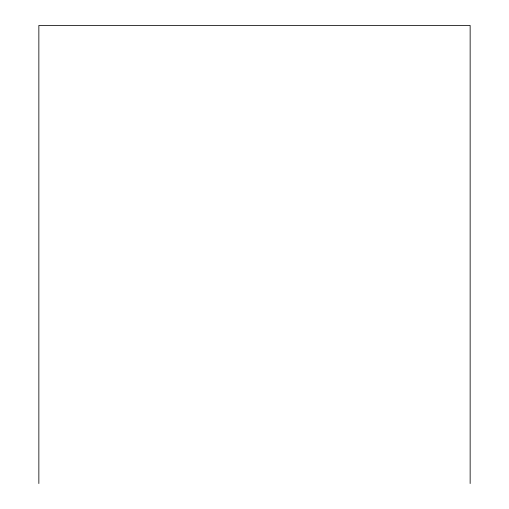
<?xml version="1.0" encoding="UTF-8"?>
<svg xmlns="http://www.w3.org/2000/svg" width="509" height="509" viewBox="0 0 509 509"><rect width="100%" height="100%" fill="white"/><g stroke="black" fill="none" stroke-linecap="round" stroke-linejoin="round"><path stroke-width="0.76" d="M470.144 483.55L470.144 25.45L38.856 25.45L38.856 483.55"/></g></svg>
